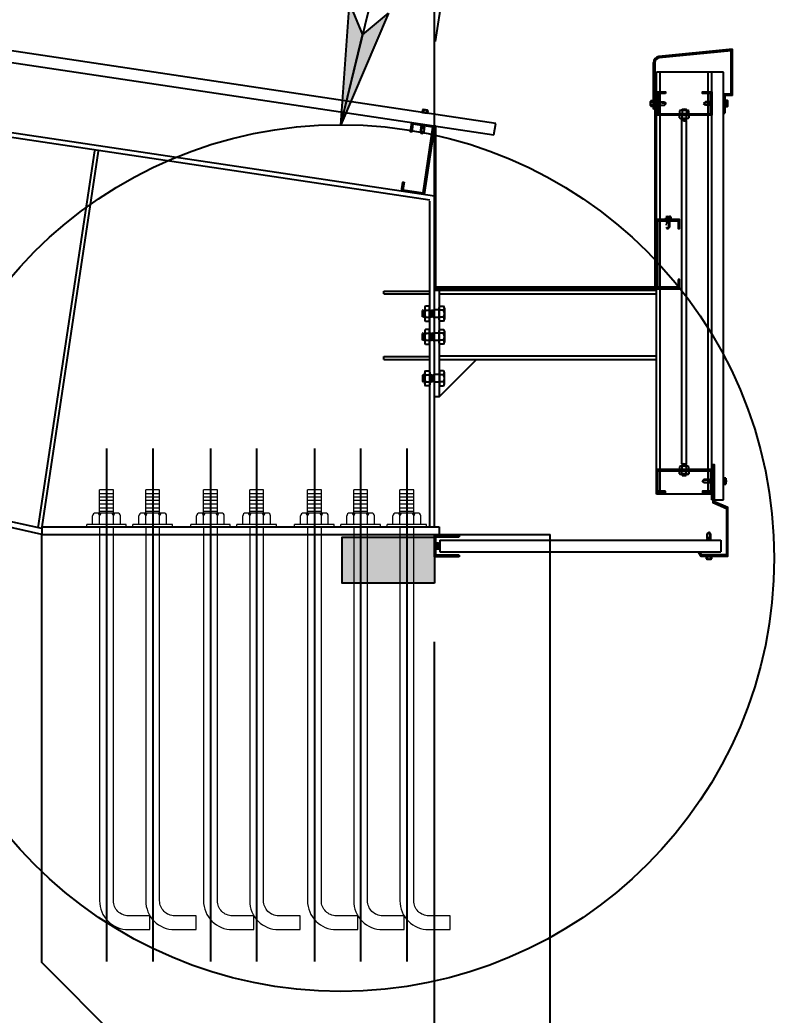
# Model space of a CAD drawing. Header units: millimetres. Extents: x 651127 to 1529722, y 768575 to 1021311.
# Drawn here: x 1070375 to 1072033, y 877988 to 880142 of the extents above; entities that cross this region are included whole.
import ezdxf

# ---------------------------------------------------------------- set-up
doc = ezdxf.new("R2010")
doc.units = ezdxf.units.MM
doc.header["$LTSCALE"] = 1000
doc.header["$MEASUREMENT"] = 0
doc.linetypes.add('CENTER2', pattern=[1.125, 0.75, -0.125, 0.125, -0.125])
doc.linetypes.add('DASHDOT', pattern=[25.4, 12.7, -6.35, 0, -6.35])
doc.layers.get('DEFPOINTS').update_dxf_attribs({"color": 8, "lineweight": 9})
for name, color, linetype in [('D.BAO', 1, 'Continuous'), ('DUONG BAO', 7, 'Continuous'), ('HATCH', 8, 'Continuous'), ('KEO THEP TL10', 51, 'Continuous'), ('KICH THUOC', 147, 'Continuous'), ('Kichthuoc', 9, 'Continuous'), ('NET MANH', 143, 'Continuous'), ('PHU KIEN', 2, 'Continuous'), ('PHU KIEN MANH', 9, 'Continuous'), ('S-NET MANH', 143, 'Continuous'), ('THEP MANH', 253, 'Continuous'), ('TRUC', 8, 'CENTER2')]:
    doc.layers.add(name, color=color, linetype=linetype)
doc.layers.add('GHICHU', color=115, linetype='Continuous', lineweight=20)
doc.styles.add('CHU KT', font='romans.shx', dxfattribs={"width": 0.8})
doc.dimstyles.new('LEADER', dxfattribs={"dimscale": 100, "dimtxt": 2.5, "dimasz": 2, "dimexe": 1, "dimexo": 1.5, "dimgap": 1, "dimtad": 1, "dimdec": 0, "dimlfac": 0.5, "dimzin": 0, "dimdsep": 46, "dimtxsty": 'CHU KT', "dimblk": 'LEADER', "dimcen": 1.5, "dimdle": 1, "dimclrd": 256, "dimclre": 256, "dimclrt": 7, "dimadec": 0, "dimazin": 0, "dimtfac": 1, "dimtdec": 0, "dimtix": 1, "dimtmove": 2, "dimatfit": 3, "dimldrblk": 'LEADER', "dimfxl": 1, "dimtolj": 1, "dimtzin": 0, "dimarcsym": 0})
doc.dimstyles.new('TL100', dxfattribs={"dimscale": 100, "dimtxt": 2.5, "dimasz": 1, "dimexe": 1, "dimexo": 1.5, "dimgap": 1, "dimtad": 1, "dimdec": 0, "dimzin": 0, "dimdsep": 46, "dimtxsty": 'CHU KT', "dimblk": 'ARCHTICK', "dimcen": 1.5, "dimdle": 1, "dimclrd": 256, "dimclre": 256, "dimclrt": 7, "dimadec": 0, "dimazin": 0, "dimtfac": 1, "dimtdec": 0, "dimtix": 1, "dimtmove": 2, "dimatfit": 3, "dimfxl": 1, "dimtolj": 1, "dimtzin": 0, "dimarcsym": 0})

# ---------------------------------------------------------------- blocks, each defined once
blk = doc.blocks.new('_ARCHTICK')
at = {"color": 0, "linetype": 'ByBlock', "const_width": 0.3}
blk.add_lwpolyline([(-0.5, -0.5), (0.5, 0.5)], dxfattribs=at)
blk = doc.blocks.new('*D261')
at = {"layer": 'DEFPOINTS', "color": 0}
for p in [(1071322.6, 880415.1), (1069991.6, 880136.3), (1071252.4, 879947.2)]:
    blk.add_point(p, dxfattribs=at)
at = {"layer": 'KICH THUOC', "lineweight": -2}
for p, q in [((1070013.8, 880284.7), (1070076.6, 880703.1)), ((1069962.8, 880619.1), (1071421.5, 880400.3)), ((1071274.7, 880095.5), (1071337.5, 880514))]:
    blk.add_line(p, q, dxfattribs=at)
at = {"layer": 'KICH THUOC', "lineweight": -2, "xscale": 100, "yscale": 100, "zscale": 100}
for p, rotation in [((1070061.7, 880604.2), 171.4692343893333), ((1071322.6, 880415.1), 351.4692343893333)]:
    blk.add_blockref('_ARCHTICK', p, dxfattribs=dict(at, rotation=rotation))
at = {"layer": 'KICH THUOC', "color": 7, "insert": (1070725.6, 880732.2), "char_height": 250, "attachment_point": 5, "rotation": 351.4692, "style": 'CHU KT'}
blk.add_mtext('\\A1;1275', dxfattribs=at)
blk = doc.blocks.new('LEADER')
at = {"linetype": 'CENTER2'}
blk.add_hatch(color=256, dxfattribs=at).paths.add_polyline_path([(-1.296, 0.216), (-1, 0), (-1.296, -0.216), (0, 0)])
blk.add_line((0, 0), (-1, 0), dxfattribs=at)
blk.add_lwpolyline([(-1.296, 0.216), (0, 0), (-1.296, -0.216), (-1, 0), (-1.296, 0.216)], dxfattribs=at)

msp = doc.modelspace()

# ---------------------------------------------------------------- hatches: boundary and pattern name
at = {"layer": 'HATCH', "ltscale": 100}
msp.add_hatch(color=256, dxfattribs=at).paths.add_polyline_path([(1071272.5, 878922.7), (1071072.5, 878922.7), (1071072.5, 879022.7), (1071272.5, 879022.7)])

# ---------------------------------------------------------------- linework, layer by layer
at = {"layer": 'D.BAO', "ltscale": 100}
msp.add_circle((1071069.7, 878977.4), 937.8, dxfattribs=at)
at = {"layer": 'DUONG BAO'}
for p, q in [((1070422.5, 878101.8), (1070422.5, 879028.7)), ((1071272.5, 879028.7), (1071522.5, 879028.7)), ((1071522.5, 870028.7), (1071522.5, 879028.7)), ((1070672.5, 877851.8), (1070422.5, 878101.8))]:
    msp.add_line(p, q, dxfattribs=at)
at = {"layer": 'GHICHU'}
for p, q in [((1070547.5, 879049.7), (1070547.5, 879124.7)), ((1070577.5, 879124.7), (1070547.5, 879124.7)), ((1070577.5, 879116.6), (1070547.5, 879116.6)), ((1070577.5, 879049.7), (1070577.5, 879124.7)), ((1070647.5, 879049.7), (1070647.5, 879124.7)), ((1070677.5, 879124.7), (1070647.5, 879124.7)), ((1070677.5, 879116.6), (1070647.5, 879116.6)), ((1070677.5, 879049.7), (1070677.5, 879124.7)), ((1070772.5, 879049.7), (1070772.5, 879124.7)), ((1070802.5, 879124.7), (1070772.5, 879124.7)), ((1070802.5, 879116.6), (1070772.5, 879116.6)), ((1070802.5, 879049.7), (1070802.5, 879124.7)), ((1070872.5, 879049.7), (1070872.5, 879124.7)), ((1070902.5, 879124.7), (1070872.5, 879124.7)), ((1070902.5, 879116.6), (1070872.5, 879116.6)), ((1070902.5, 879049.7), (1070902.5, 879124.7)), ((1070997.5, 879049.7), (1070997.5, 879124.7)), ((1071027.5, 879124.7), (1070997.5, 879124.7)), ((1071027.5, 879116.6), (1070997.5, 879116.6)), ((1071027.5, 879049.7), (1071027.5, 879124.7)), ((1071097.5, 879049.7), (1071097.5, 879124.7)), ((1071127.5, 879124.7), (1071097.5, 879124.7)), ((1071127.5, 879116.6), (1071097.5, 879116.6)), ((1071127.5, 879049.7), (1071127.5, 879124.7)), ((1071197.5, 879049.7), (1071197.5, 879124.7)), ((1071227.5, 879124.7), (1071197.5, 879124.7)), ((1071227.5, 879116.6), (1071197.5, 879116.6)), ((1071227.5, 879049.7), (1071227.5, 879124.7)), ((1070577.5, 879109.2), (1070547.5, 879109.2)), ((1070577.5, 879101.7), (1070547.5, 879101.7)), ((1070577.5, 879093.7), (1070547.5, 879093.7)), ((1070677.5, 879109.2), (1070647.5, 879109.2)), ((1070677.5, 879101.7), (1070647.5, 879101.7)), ((1070677.5, 879093.7), (1070647.5, 879093.7)), ((1070802.5, 879109.2), (1070772.5, 879109.2)), ((1070802.5, 879101.7), (1070772.5, 879101.7)), ((1070802.5, 879093.7), (1070772.5, 879093.7)), ((1070902.5, 879109.2), (1070872.5, 879109.2)), ((1070902.5, 879101.7), (1070872.5, 879101.7)), ((1070902.5, 879093.7), (1070872.5, 879093.7)), ((1071027.5, 879109.2), (1070997.5, 879109.2)), ((1071027.5, 879101.7), (1070997.5, 879101.7)), ((1071027.5, 879093.7), (1070997.5, 879093.7)), ((1071127.5, 879109.2), (1071097.5, 879109.2)), ((1071127.5, 879101.7), (1071097.5, 879101.7)), ((1071127.5, 879093.7), (1071097.5, 879093.7)), ((1071227.5, 879109.2), (1071197.5, 879109.2)), ((1071227.5, 879101.7), (1071197.5, 879101.7)), ((1071227.5, 879093.7), (1071197.5, 879093.7)), ((1070586.3, 879074.7), (1070538.8, 879074.7)), ((1070577.5, 879085.6), (1070547.5, 879085.6)), ((1070577.5, 879078.2), (1070547.5, 879078.2)), ((1070686.3, 879074.7), (1070638.8, 879074.7)), ((1070677.5, 879085.6), (1070647.5, 879085.6)), ((1070677.5, 879078.2), (1070647.5, 879078.2)), ((1070811.3, 879074.7), (1070763.8, 879074.7)), ((1070802.5, 879085.6), (1070772.5, 879085.6)), ((1070802.5, 879078.2), (1070772.5, 879078.2)), ((1070911.3, 879074.7), (1070863.8, 879074.7)), ((1070902.5, 879085.6), (1070872.5, 879085.6)), ((1070902.5, 879078.2), (1070872.5, 879078.2)), ((1071036.3, 879074.7), (1070988.8, 879074.7)), ((1071027.5, 879085.6), (1070997.5, 879085.6)), ((1071027.5, 879078.2), (1070997.5, 879078.2)), ((1071136.3, 879074.7), (1071088.8, 879074.7)), ((1071127.5, 879085.6), (1071097.5, 879085.6)), ((1071127.5, 879078.2), (1071097.5, 879078.2)), ((1071236.3, 879074.7), (1071188.8, 879074.7)), ((1071227.5, 879085.6), (1071197.5, 879085.6)), ((1071227.5, 879078.2), (1071197.5, 879078.2)), ((1070519.7, 879044.7), (1070519.7, 879049.7)), ((1070605.4, 879049.7), (1070519.7, 879049.7)), ((1070532.5, 879049.7), (1070532.5, 879068.5)), ((1070592.5, 879049.7), (1070592.5, 879068.5)), ((1070592.5, 879049.7), (1070592.5, 879068.5)), ((1070605.4, 879044.7), (1070605.4, 879049.7)), ((1070619.7, 879044.7), (1070619.7, 879049.7)), ((1070705.4, 879049.7), (1070619.7, 879049.7)), ((1070632.5, 879049.7), (1070632.5, 879068.5)), ((1070692.5, 879049.7), (1070692.5, 879068.5)), ((1070692.5, 879049.7), (1070692.5, 879068.5)), ((1070705.4, 879044.7), (1070705.4, 879049.7)), ((1070744.7, 879044.7), (1070744.7, 879049.7)), ((1070830.4, 879049.7), (1070744.7, 879049.7)), ((1070757.5, 879049.7), (1070757.5, 879068.5)), ((1070817.5, 879049.7), (1070817.5, 879068.5)), ((1070817.5, 879049.7), (1070817.5, 879068.5)), ((1070830.4, 879044.7), (1070830.4, 879049.7)), ((1070844.7, 879044.7), (1070844.7, 879049.7)), ((1070930.4, 879049.7), (1070844.7, 879049.7)), ((1070857.5, 879049.7), (1070857.5, 879068.5)), ((1070917.5, 879049.7), (1070917.5, 879068.5)), ((1070917.5, 879049.7), (1070917.5, 879068.5)), ((1070930.4, 879044.7), (1070930.4, 879049.7)), ((1070969.7, 879044.7), (1070969.7, 879049.7)), ((1071055.4, 879049.7), (1070969.7, 879049.7)), ((1070982.5, 879049.7), (1070982.5, 879068.5)), ((1071042.5, 879049.7), (1071042.5, 879068.5)), ((1071042.5, 879049.7), (1071042.5, 879068.5)), ((1071055.4, 879044.7), (1071055.4, 879049.7)), ((1071069.7, 879044.7), (1071069.7, 879049.7)), ((1071155.4, 879049.7), (1071069.7, 879049.7)), ((1071082.5, 879049.7), (1071082.5, 879068.5)), ((1071142.5, 879049.7), (1071142.5, 879068.5)), ((1071142.5, 879049.7), (1071142.5, 879068.5)), ((1071155.4, 879044.7), (1071155.4, 879049.7)), ((1071169.7, 879044.7), (1071169.7, 879049.7)), ((1071255.4, 879049.7), (1071169.7, 879049.7)), ((1071182.5, 879049.7), (1071182.5, 879068.5)), ((1071242.5, 879049.7), (1071242.5, 879068.5)), ((1071242.5, 879049.7), (1071242.5, 879068.5)), ((1071255.4, 879044.7), (1071255.4, 879049.7)), ((1070605.4, 879044.7), (1070519.7, 879044.7)), ((1070705.4, 879044.7), (1070619.7, 879044.7)), ((1070830.4, 879044.7), (1070744.7, 879044.7)), ((1070930.4, 879044.7), (1070844.7, 879044.7)), ((1071055.4, 879044.7), (1070969.7, 879044.7)), ((1071155.4, 879044.7), (1071069.7, 879044.7)), ((1071255.4, 879044.7), (1071169.7, 879044.7))]:
    msp.add_line(p, q, dxfattribs=at)
for points in [[(1070547.5, 879044.7), (1070547.5, 878235.7, 0.414214), (1070610, 878173.2), (1070656.5, 878173.2), (1070656.5, 878203.2), (1070625, 878203.2), (1070610, 878203.2, -0.414214), (1070577.5, 878235.7), (1070577.5, 879044.7)], [(1070647.5, 879044.7), (1070647.5, 878235.7, 0.414214), (1070710, 878173.2), (1070756.5, 878173.2), (1070756.5, 878203.2), (1070725, 878203.2), (1070710, 878203.2, -0.414214), (1070677.5, 878235.7), (1070677.5, 879044.7)], [(1070772.5, 879044.7), (1070772.5, 878235.7, 0.414214), (1070835, 878173.2), (1070881.5, 878173.2), (1070881.5, 878203.2), (1070850, 878203.2), (1070835, 878203.2, -0.414214), (1070802.5, 878235.7), (1070802.5, 879044.7)], [(1070872.5, 879044.7), (1070872.5, 878235.7, 0.414214), (1070935, 878173.2), (1070981.5, 878173.2), (1070981.5, 878203.2), (1070950, 878203.2), (1070935, 878203.2, -0.414214), (1070902.5, 878235.7), (1070902.5, 879044.7)], [(1070997.5, 879044.7), (1070997.5, 878235.7, 0.414214), (1071060, 878173.2), (1071106.5, 878173.2), (1071106.5, 878203.2), (1071075, 878203.2), (1071060, 878203.2, -0.414214), (1071027.5, 878235.7), (1071027.5, 879044.7)], [(1071097.5, 879044.7), (1071097.5, 878235.7, 0.414214), (1071160, 878173.2), (1071206.5, 878173.2), (1071206.5, 878203.2), (1071175, 878203.2), (1071160, 878203.2, -0.414214), (1071127.5, 878235.7), (1071127.5, 879044.7)], [(1071197.5, 879044.7), (1071197.5, 878235.7, 0.414214), (1071260, 878173.2), (1071306.5, 878173.2), (1071306.5, 878203.2), (1071275, 878203.2), (1071260, 878203.2, -0.414214), (1071227.5, 878235.7), (1071227.5, 879044.7)]]:
    msp.add_lwpolyline(points, format="xyb", dxfattribs=at)
for centre, start, end in [((1070538.8, 879068.5), 90, 180), ((1070541.3, 879068.5), 0, 90), ((1070553.8, 879068.5), 90, 180), ((1070571.3, 879068.5), 0, 90), ((1070583.8, 879068.5), 90, 180), ((1070586.3, 879068.5), 0, 90), ((1070586.3, 879068.5), 0, 90), ((1070638.8, 879068.5), 90, 180), ((1070641.3, 879068.5), 0, 90), ((1070653.8, 879068.5), 90, 180), ((1070671.3, 879068.5), 0, 90), ((1070683.8, 879068.5), 90, 180), ((1070686.3, 879068.5), 0, 90), ((1070686.3, 879068.5), 0, 90), ((1070763.8, 879068.5), 90, 180), ((1070766.3, 879068.5), 0, 90), ((1070778.8, 879068.5), 90, 180), ((1070796.3, 879068.5), 0, 90), ((1070808.8, 879068.5), 90, 180), ((1070811.3, 879068.5), 0, 90), ((1070811.3, 879068.5), 0, 90), ((1070863.8, 879068.5), 90, 180), ((1070866.3, 879068.5), 0, 90), ((1070878.8, 879068.5), 90, 180), ((1070896.3, 879068.5), 0, 90), ((1070908.8, 879068.5), 90, 180), ((1070911.3, 879068.5), 0, 90), ((1070911.3, 879068.5), 0, 90), ((1070988.8, 879068.5), 90, 180), ((1070991.3, 879068.5), 0, 90), ((1071003.8, 879068.5), 90, 180), ((1071021.3, 879068.5), 0, 90), ((1071033.8, 879068.5), 90, 180), ((1071036.3, 879068.5), 0, 90), ((1071036.3, 879068.5), 0, 90), ((1071088.8, 879068.5), 90, 180), ((1071091.3, 879068.5), 0, 90), ((1071103.8, 879068.5), 90, 180), ((1071121.3, 879068.5), 0, 90), ((1071133.8, 879068.5), 90, 180), ((1071136.3, 879068.5), 0, 90), ((1071136.3, 879068.5), 0, 90), ((1071188.8, 879068.5), 90, 180), ((1071191.3, 879068.5), 0, 90), ((1071203.8, 879068.5), 90, 180), ((1071221.3, 879068.5), 0, 90), ((1071233.8, 879068.5), 90, 180), ((1071236.3, 879068.5), 0, 90), ((1071236.3, 879068.5), 0, 90)]:
    msp.add_arc(centre, 6.25, start, end, dxfattribs=at)
at = {"layer": 'KEO THEP TL10'}
for p, q in [((1071262.5, 879752.1), (1065450.1, 880624)), ((1071272.5, 879760.7), (1065451.6, 880633.8)), ((1070422.5, 879041), (1065379.1, 880150.4)), ((1070422.5, 879028.7), (1065377.3, 880138.5)), ((1071752.5, 879115.8), (1071752.5, 880028.7)), ((1071760.5, 879115.8), (1071760.5, 880028.7)), ((1071864.5, 879115.8), (1071864.5, 880028.7)), ((1071872.5, 879103.3), (1071872.5, 880028.7)), ((1071872.5, 879115.8), (1071872.5, 880028.7)), ((1070414.7, 879042.8), (1070537.1, 879858.9)), ((1070423.1, 879044.7), (1070545, 879857.7)), ((1071272.5, 879044.7), (1071272.5, 879762.2)), ((1071262.5, 879044.7), (1071262.5, 879750.1)), ((1071162.5, 879555.3), (1071262.5, 879555.3)), ((1071162.5, 879549.3), (1071162.5, 879555.3)), ((1071162.5, 879549.3), (1071262.5, 879549.3)), ((1071282.5, 879556.3), (1071272.5, 879556.3)), ((1071752.5, 879556.3), (1071282.5, 879556.3)), ((1071282.5, 879556.3), (1071282.5, 879326.3)), ((1071752.5, 879548.3), (1071282.5, 879548.3)), ((1071261.8, 879522.3), (1071253, 879522.3)), ((1071261.8, 879490.3), (1071261.8, 879522.3)), ((1071283.2, 879522.3), (1071292.1, 879522.3)), ((1071283.2, 879490.3), (1071283.2, 879522.3)), ((1071247.9, 879513.8), (1071246.6, 879513.1)), ((1071246.6, 879499.3), (1071246.6, 879513.1)), ((1071247.2, 879506.3), (1071248, 879499.3)), ((1071247.5, 879513.6), (1071249, 879498.3)), ((1071247.9, 879513.8), (1071248.4, 879513.3)), ((1071249.4, 879514.3), (1071248.4, 879513.3)), ((1071248.4, 879513.3), (1071250, 879499.3)), ((1071249.4, 879514.3), (1071250.4, 879513.3)), ((1071249.4, 879514.3), (1071251, 879498.3)), ((1071251.2, 879514.1), (1071250.4, 879513.3)), ((1071250.4, 879513.3), (1071251.2, 879506.5)), ((1071251.2, 879518.1), (1071251.2, 879494.6)), ((1071253, 879513.8), (1071261.8, 879513.8)), ((1071261.8, 879520), (1071262.5, 879520)), ((1071262.5, 879492.6), (1071262.5, 879520)), ((1071263.4, 879514.3), (1071262.5, 879513.4)), ((1071262.5, 879512.4), (1071264, 879499.3)), ((1071262.5, 879503.2), (1071263, 879498.3)), ((1071263.4, 879514.3), (1071264.4, 879513.3)), ((1071263.4, 879514.3), (1071265, 879498.3)), ((1071265.4, 879514.3), (1071264.4, 879513.3)), ((1071264.4, 879513.3), (1071266, 879499.3)), ((1071265.4, 879514.3), (1071266.4, 879513.3)), ((1071265.4, 879514.3), (1071267, 879498.3)), ((1071267.4, 879514.3), (1071266.4, 879513.3)), ((1071266.4, 879513.3), (1071268, 879499.3)), ((1071267.4, 879514.3), (1071268.4, 879513.3)), ((1071267.4, 879514.3), (1071269, 879498.3)), ((1071269.4, 879514.3), (1071268.4, 879513.3)), ((1071268.4, 879513.3), (1071270, 879499.3)), ((1071269.4, 879514.3), (1071270.4, 879513.3)), ((1071269.4, 879514.3), (1071271, 879498.3)), ((1071271.4, 879514.3), (1071270.4, 879513.3)), ((1071270.4, 879513.3), (1071271.4, 879503.3)), ((1071271.4, 879503.3), (1071271.4, 879514.3)), ((1071283.2, 879514.3), (1071271.4, 879514.3)), ((1071282.5, 879492.6), (1071282.5, 879520)), ((1071283.2, 879520), (1071282.5, 879520)), ((1071292.1, 879513.8), (1071283.2, 879513.8)), ((1071293.8, 879518.1), (1071293.8, 879494.6)), ((1071248, 879499.3), (1071246.6, 879499.3)), ((1071249, 879498.3), (1071248, 879499.3)), ((1071249, 879498.3), (1071250, 879499.3)), ((1071251, 879498.3), (1071250, 879499.3)), ((1071251, 879498.3), (1071251.2, 879498.5)), ((1071253, 879498.8), (1071261.8, 879498.8)), ((1071253, 879490.3), (1071261.8, 879490.3)), ((1071261.8, 879492.6), (1071262.5, 879492.6)), ((1071263, 879498.3), (1071262.5, 879498.8)), ((1071263, 879498.3), (1071264, 879499.3)), ((1071265, 879498.3), (1071264, 879499.3)), ((1071265, 879498.3), (1071266, 879499.3)), ((1071267, 879498.3), (1071266, 879499.3)), ((1071267, 879498.3), (1071268, 879499.3)), ((1071269, 879498.3), (1071268, 879499.3)), ((1071269, 879498.3), (1071270, 879499.3)), ((1071271, 879498.3), (1071270, 879499.3)), ((1071283.2, 879498.3), (1071271, 879498.3)), ((1071283.2, 879492.6), (1071282.5, 879492.6)), ((1071292.1, 879498.8), (1071283.2, 879498.8)), ((1071292.1, 879490.3), (1071283.2, 879490.3)), ((1071247.9, 879463.8), (1071246.6, 879463.1)), ((1071246.6, 879449.3), (1071246.6, 879463.1)), ((1071247.5, 879463.6), (1071249, 879448.3)), ((1071247.9, 879463.8), (1071248.4, 879463.3)), ((1071249.4, 879464.3), (1071248.4, 879463.3)), ((1071248.4, 879463.3), (1071250, 879449.3)), ((1071249.4, 879464.3), (1071250.4, 879463.3)), ((1071249.4, 879464.3), (1071251, 879448.3)), ((1071251.2, 879464.1), (1071250.4, 879463.3)), ((1071250.4, 879463.3), (1071251.2, 879456.5)), ((1071251.2, 879468.1), (1071251.2, 879444.6)), ((1071261.8, 879472.3), (1071253, 879472.3)), ((1071253, 879463.8), (1071261.8, 879463.8)), ((1071261.8, 879440.3), (1071261.8, 879472.3)), ((1071261.8, 879470), (1071262.5, 879470)), ((1071262.5, 879442.6), (1071262.5, 879470)), ((1071263.4, 879464.3), (1071262.5, 879463.4)), ((1071262.5, 879462.4), (1071264, 879449.3)), ((1071263.4, 879464.3), (1071264.4, 879463.3)), ((1071263.4, 879464.3), (1071265, 879448.3)), ((1071265.4, 879464.3), (1071264.4, 879463.3)), ((1071264.4, 879463.3), (1071266, 879449.3)), ((1071265.4, 879464.3), (1071266.4, 879463.3)), ((1071265.4, 879464.3), (1071267, 879448.3)), ((1071267.4, 879464.3), (1071266.4, 879463.3)), ((1071266.4, 879463.3), (1071268, 879449.3)), ((1071267.4, 879464.3), (1071268.4, 879463.3)), ((1071267.4, 879464.3), (1071269, 879448.3)), ((1071269.4, 879464.3), (1071268.4, 879463.3)), ((1071268.4, 879463.3), (1071270, 879449.3)), ((1071269.4, 879464.3), (1071270.4, 879463.3)), ((1071269.4, 879464.3), (1071271, 879448.3)), ((1071271.4, 879464.3), (1071270.4, 879463.3)), ((1071270.4, 879463.3), (1071271.4, 879453.3)), ((1071271.4, 879453.3), (1071271.4, 879464.3)), ((1071283.2, 879464.3), (1071271.4, 879464.3)), ((1071282.5, 879442.6), (1071282.5, 879470)), ((1071283.2, 879470), (1071282.5, 879470)), ((1071283.2, 879472.3), (1071292.1, 879472.3)), ((1071283.2, 879440.3), (1071283.2, 879472.3)), ((1071292.1, 879463.8), (1071283.2, 879463.8)), ((1071293.8, 879468.1), (1071293.8, 879444.6)), ((1071248, 879449.3), (1071246.6, 879449.3)), ((1071247.2, 879456.3), (1071248, 879449.3)), ((1071249, 879448.3), (1071248, 879449.3)), ((1071249, 879448.3), (1071250, 879449.3)), ((1071251, 879448.3), (1071250, 879449.3)), ((1071251, 879448.3), (1071251.2, 879448.5)), ((1071253, 879448.8), (1071261.8, 879448.8)), ((1071253, 879440.3), (1071261.8, 879440.3)), ((1071261.8, 879442.6), (1071262.5, 879442.6)), ((1071262.5, 879453.2), (1071263, 879448.3)), ((1071263, 879448.3), (1071262.5, 879448.8)), ((1071263, 879448.3), (1071264, 879449.3)), ((1071265, 879448.3), (1071264, 879449.3)), ((1071265, 879448.3), (1071266, 879449.3)), ((1071267, 879448.3), (1071266, 879449.3)), ((1071267, 879448.3), (1071268, 879449.3)), ((1071269, 879448.3), (1071268, 879449.3)), ((1071269, 879448.3), (1071270, 879449.3)), ((1071271, 879448.3), (1071270, 879449.3)), ((1071283.2, 879448.3), (1071271, 879448.3)), ((1071283.2, 879442.6), (1071282.5, 879442.6)), ((1071292.1, 879448.8), (1071283.2, 879448.8)), ((1071292.1, 879440.3), (1071283.2, 879440.3)), ((1071752.5, 879414.3), (1071282.5, 879414.3)), ((1071162.5, 879413.3), (1071262.5, 879413.3)), ((1071162.5, 879407.3), (1071162.5, 879413.3)), ((1071162.5, 879407.3), (1071262.5, 879407.3)), ((1071752.5, 879406.3), (1071282.5, 879406.3)), ((1071282.5, 879326.3), (1071362.5, 879406.3)), ((1071246.6, 879373.3), (1071246.6, 879359.6)), ((1071248, 879373.3), (1071246.6, 879373.3)), ((1071247.2, 879366.3), (1071248, 879373.3)), ((1071247.5, 879359.1), (1071249, 879374.3)), ((1071249, 879374.3), (1071248, 879373.3)), ((1071248.4, 879359.3), (1071250, 879373.3)), ((1071249, 879374.3), (1071250, 879373.3)), ((1071249.4, 879358.3), (1071251, 879374.3)), ((1071251, 879374.3), (1071250, 879373.3)), ((1071251, 879374.3), (1071251.2, 879374.1)), ((1071251.2, 879354.6), (1071251.2, 879378.1)), ((1071253, 879382.3), (1071261.8, 879382.3)), ((1071253, 879373.8), (1071261.8, 879373.8)), ((1071261.8, 879382.3), (1071261.8, 879350.3)), ((1071261.8, 879380), (1071262.5, 879380)), ((1071262.5, 879380), (1071262.5, 879352.6)), ((1071262.5, 879369.4), (1071263, 879374.3)), ((1071263, 879374.3), (1071262.5, 879373.8)), ((1071262.5, 879360.3), (1071264, 879373.3)), ((1071263, 879374.3), (1071264, 879373.3)), ((1071263.4, 879358.3), (1071265, 879374.3)), ((1071265, 879374.3), (1071264, 879373.3)), ((1071264.4, 879359.3), (1071266, 879373.3)), ((1071265, 879374.3), (1071266, 879373.3)), ((1071265.4, 879358.3), (1071267, 879374.3)), ((1071267, 879374.3), (1071266, 879373.3)), ((1071266.4, 879359.3), (1071268, 879373.3)), ((1071267, 879374.3), (1071268, 879373.3)), ((1071267.4, 879358.3), (1071269, 879374.3)), ((1071269, 879374.3), (1071268, 879373.3)), ((1071268.4, 879359.3), (1071270, 879373.3)), ((1071269, 879374.3), (1071270, 879373.3)), ((1071269.4, 879358.3), (1071271, 879374.3)), ((1071271, 879374.3), (1071270, 879373.3)), ((1071283.2, 879374.3), (1071271, 879374.3)), ((1071283.2, 879380), (1071282.5, 879380)), ((1071282.5, 879380), (1071282.5, 879352.6)), ((1071283.2, 879382.3), (1071283.2, 879350.3)), ((1071292.1, 879382.3), (1071283.2, 879382.3)), ((1071292.1, 879373.8), (1071283.2, 879373.8)), ((1071293.8, 879354.6), (1071293.8, 879378.1)), ((1071247.9, 879358.8), (1071246.6, 879359.6)), ((1071247.9, 879358.8), (1071248.4, 879359.3)), ((1071249.4, 879358.3), (1071248.4, 879359.3)), ((1071249.4, 879358.3), (1071250.4, 879359.3)), ((1071250.4, 879359.3), (1071251.2, 879366.1)), ((1071251.2, 879358.5), (1071250.4, 879359.3)), ((1071253, 879358.8), (1071261.8, 879358.8)), ((1071261.8, 879350.3), (1071253, 879350.3)), ((1071261.8, 879352.6), (1071262.5, 879352.6)), ((1071263.4, 879358.3), (1071262.5, 879359.2)), ((1071263.4, 879358.3), (1071264.4, 879359.3)), ((1071265.4, 879358.3), (1071264.4, 879359.3)), ((1071265.4, 879358.3), (1071266.4, 879359.3)), ((1071267.4, 879358.3), (1071266.4, 879359.3)), ((1071267.4, 879358.3), (1071268.4, 879359.3)), ((1071269.4, 879358.3), (1071268.4, 879359.3)), ((1071269.4, 879358.3), (1071270.4, 879359.3)), ((1071270.4, 879359.3), (1071271.4, 879369.3)), ((1071271.4, 879358.3), (1071270.4, 879359.3)), ((1071271.4, 879369.3), (1071271.4, 879358.3)), ((1071283.2, 879358.3), (1071271.4, 879358.3)), ((1071283.2, 879352.6), (1071282.5, 879352.6)), ((1071292.1, 879358.8), (1071283.2, 879358.8)), ((1071283.2, 879350.3), (1071292.1, 879350.3)), ((1071282.5, 879326.3), (1071272.5, 879326.3)), ((1070422.5, 879044.7), (1071282.5, 879044.7)), ((1070422.5, 879044.7), (1070422.5, 879028.7)), ((1071282.5, 879044.7), (1071282.5, 879028.7))]:
    msp.add_line(p, q, dxfattribs=at)
for points in [[(1071772.5, 879983.1), (1071755.5, 879983.1), (1071755.5, 879939.1), (1071869.5, 879939.1), (1071869.5, 879983.1), (1071852.5, 879983.1), (1071852.5, 879986.1), (1071872.5, 879986.1), (1071872.5, 879936.1), (1071752.5, 879936.1), (1071752.5, 879986.1), (1071772.5, 879986.1)], [(1071772.5, 879121.9), (1071755.5, 879121.9), (1071755.5, 879165.9), (1071869.5, 879165.9), (1071869.5, 879121.9), (1071852.5, 879121.9), (1071852.5, 879118.9), (1071872.5, 879118.9), (1071872.5, 879168.9), (1071752.5, 879168.9), (1071752.5, 879118.9), (1071772.5, 879118.9)]]:
    msp.add_lwpolyline(points, close=True, dxfattribs=at)
for centre, radius, start, end in [((1071257.1, 879518.1), 5.95, 134.5105, 225.4895), ((1071287.9, 879518.1), 5.95, 314.5105, 45.4895), ((1071267.9, 879506.3), 16.7, 153.3216, 206.6784), ((1071251.2, 879513.8), 6.865802383797258e-13, 331.7868, 325.6539), ((1071277.1, 879506.3), 16.7, 333.3216, 26.6784), ((1071293.8, 879513.8), 6.865802383797258e-13, 214.3461, 208.2132), ((1071257.1, 879494.6), 5.95, 134.5105, 225.4895), ((1071287.9, 879494.6), 5.95, 314.5105, 45.4895), ((1071257.1, 879468.1), 5.95, 134.5105, 225.4895), ((1071267.9, 879456.3), 16.7, 153.3216, 206.6784), ((1071251.2, 879463.8), 6.865802383797258e-13, 331.7868, 325.6539), ((1071287.9, 879468.1), 5.95, 314.5105, 45.4895), ((1071277.1, 879456.3), 16.7, 333.3216, 26.6784), ((1071293.8, 879463.8), 6.865802383797258e-13, 214.3461, 208.2132), ((1071257.1, 879444.6), 5.95, 134.5105, 225.4895), ((1071287.9, 879444.6), 5.95, 314.5105, 45.4895), ((1071257.1, 879378.1), 5.95, 134.5105, 225.4895), ((1071267.9, 879366.3), 16.7, 153.3216, 206.6784), ((1071287.9, 879378.1), 5.95, 314.5105, 45.4895), ((1071277.1, 879366.3), 16.7, 333.3216, 26.6784), ((1071251.2, 879358.8), 6.865802383797258e-13, 34.3461, 28.2132), ((1071257.1, 879354.6), 5.95, 134.5105, 225.4895), ((1071287.9, 879354.6), 5.95, 314.5105, 45.4895), ((1071293.8, 879358.8), 6.865802383797258e-13, 151.7868, 145.6539)]:
    msp.add_arc(centre, radius, start, end, dxfattribs=at)
at = {"layer": 'Kichthuoc', "color": 1}
for p, q in [((1070422.5, 879028.7), (1071272.5, 879028.7)), ((1071282.5, 879044.7), (1071282.5, 879028.7))]:
    msp.add_line(p, q, dxfattribs=at)
at = {"layer": 'NET MANH', "linetype": 'DASHDOT', "ltscale": 5}
for p, q in [((1070562.5, 879214.5), (1070562.5, 878104.2)), ((1070662.5, 879214.5), (1070662.5, 878104.2)), ((1070787.5, 879214.5), (1070787.5, 878104.2)), ((1070887.5, 879214.5), (1070887.5, 878104.2)), ((1071012.5, 879214.5), (1071012.5, 878104.2)), ((1071112.5, 879214.5), (1071112.5, 878104.2)), ((1071212.5, 879214.5), (1071212.5, 878104.2))]:
    msp.add_line(p, q, dxfattribs=at)
at = {"layer": 'PHU KIEN'}
for p, q in [((1071802.9, 879945.1), (1071802.9, 879939.5)), ((1071802.9, 879939.5), (1071822.9, 879939.5)), ((1071802.9, 879935.7), (1071822.9, 879935.7)), ((1071802.9, 879930.1), (1071802.9, 879935.7)), ((1071820.2, 879946.2), (1071805.5, 879946.2)), ((1071807.9, 879947.5), (1071808.5, 879948.1)), ((1071807.9, 879947.5), (1071808.5, 879946.9)), ((1071807.9, 879946.3), (1071808.5, 879946.9)), ((1071807.9, 879946.3), (1071808, 879946.2)), ((1071808.2, 879945.1), (1071808.2, 879939.5)), ((1071808.2, 879930.1), (1071808.2, 879935.7)), ((1071808.5, 879949), (1071817.1, 879949)), ((1071808.5, 879948.1), (1071808.5, 879949)), ((1071812.9, 879948.6), (1071808.5, 879948.1)), ((1071817.2, 879947.9), (1071808.5, 879946.9)), ((1071817.2, 879946.6), (1071813, 879946.2)), ((1071817.6, 879948.2), (1071817.1, 879949)), ((1071817.6, 879948.2), (1071817.2, 879947.9)), ((1071817.9, 879947.3), (1071817.2, 879947.9)), ((1071817.9, 879947.3), (1071817.2, 879946.6)), ((1071817.7, 879946.2), (1071817.2, 879946.6)), ((1071817.6, 879945.1), (1071817.6, 879939.5)), ((1071817.6, 879930.1), (1071817.6, 879935.7)), ((1071822.9, 879939.5), (1071822.9, 879945.1)), ((1071822.9, 879935.7), (1071822.9, 879930.1)), ((1071820.2, 879929), (1071805.5, 879929)), ((1071807.5, 879181.3), (1071807.5, 879929)), ((1071807.9, 879928.7), (1071808.2, 879929)), ((1071807.9, 879928.7), (1071808.5, 879928.1)), ((1071807.9, 879927.4), (1071808.5, 879928.1)), ((1071807.9, 879927.4), (1071808.5, 879926.8)), ((1071807.9, 879926.2), (1071808.5, 879926.8)), ((1071807.9, 879926.2), (1071808.5, 879925.6)), ((1071807.9, 879924.9), (1071808.5, 879925.6)), ((1071807.9, 879924.9), (1071808.5, 879924.3)), ((1071807.9, 879923.7), (1071808.5, 879924.3)), ((1071816.7, 879929), (1071808.5, 879928.1)), ((1071817.2, 879927.8), (1071808.5, 879926.8)), ((1071817.2, 879926.6), (1071808.5, 879925.6)), ((1071817.2, 879925.3), (1071808.5, 879924.3)), ((1071817.2, 879924.1), (1071811, 879923.4)), ((1071817.9, 879928.4), (1071817.2, 879927.8)), ((1071817.9, 879927.2), (1071817.2, 879927.8)), ((1071817.9, 879927.2), (1071817.2, 879926.6)), ((1071817.9, 879925.9), (1071817.2, 879926.6)), ((1071817.9, 879925.9), (1071817.2, 879925.3)), ((1071817.9, 879924.7), (1071817.2, 879925.3)), ((1071817.9, 879924.7), (1071817.2, 879924.1)), ((1071817.9, 879923.4), (1071817.2, 879924.1)), ((1071817.9, 879928.4), (1071817.3, 879929)), ((1071817.5, 879181.5), (1071817.5, 879923.4)), ((1071807.5, 879181.3), (1071808.1, 879180.6)), ((1071807.5, 879180), (1071808.1, 879180.6)), ((1071807.5, 879180), (1071808.1, 879179.4)), ((1071807.5, 879178.8), (1071808.1, 879179.4)), ((1071807.5, 879178.8), (1071808.1, 879178.1)), ((1071807.5, 879177.5), (1071808.1, 879178.1)), ((1071807.5, 879177.5), (1071808.1, 879176.9)), ((1071807.5, 879176.3), (1071808.1, 879176.9)), ((1071816.9, 879179.6), (1071808.1, 879180.6)), ((1071816.9, 879178.4), (1071808.1, 879179.4)), ((1071816.9, 879177.1), (1071808.1, 879178.1)), ((1071816.3, 879175.9), (1071808.1, 879176.9)), ((1071816.9, 879180.9), (1071810.6, 879181.5)), ((1071817.5, 879181.5), (1071816.9, 879180.9)), ((1071817.5, 879180.3), (1071816.9, 879180.9)), ((1071817.5, 879180.3), (1071816.9, 879179.6)), ((1071817.5, 879179), (1071816.9, 879179.6)), ((1071817.5, 879179), (1071816.9, 879178.4)), ((1071817.5, 879177.8), (1071816.9, 879178.4)), ((1071817.5, 879177.8), (1071816.9, 879177.1)), ((1071817.5, 879176.5), (1071816.9, 879177.1)), ((1071817.5, 879176.5), (1071816.9, 879175.9)), ((1071802.5, 879174.8), (1071802.5, 879169.3)), ((1071802.5, 879169.3), (1071822.5, 879169.3)), ((1071802.5, 879165.4), (1071822.5, 879165.4)), ((1071802.5, 879159.9), (1071802.5, 879165.4)), ((1071819.9, 879175.9), (1071805.2, 879175.9)), ((1071819.9, 879158.8), (1071805.2, 879158.8)), ((1071807.5, 879176.3), (1071807.8, 879175.9)), ((1071807.5, 879158.7), (1071807.6, 879158.8)), ((1071807.5, 879158.7), (1071808.1, 879158)), ((1071807.5, 879157.4), (1071808.1, 879158)), ((1071807.5, 879157.4), (1071808.1, 879156.8)), ((1071807.8, 879174.8), (1071807.8, 879169.3)), ((1071807.8, 879159.9), (1071807.8, 879165.4)), ((1071816.9, 879157), (1071808.1, 879158)), ((1071808.1, 879156.8), (1071808.1, 879155.9)), ((1071812.5, 879156.3), (1071808.1, 879156.8)), ((1071808.1, 879155.9), (1071816.7, 879155.9)), ((1071816.9, 879158.3), (1071812.6, 879158.8)), ((1071817.2, 879156.7), (1071816.7, 879155.9)), ((1071817.4, 879158.8), (1071816.9, 879158.3)), ((1071817.5, 879157.7), (1071816.9, 879158.3)), ((1071817.5, 879157.7), (1071816.9, 879157)), ((1071817.2, 879156.7), (1071816.9, 879157)), ((1071817.2, 879174.8), (1071817.2, 879169.3)), ((1071817.2, 879159.9), (1071817.2, 879165.4)), ((1071822.5, 879169.3), (1071822.5, 879174.8)), ((1071822.5, 879165.4), (1071822.5, 879159.9))]:
    msp.add_line(p, q, dxfattribs=at)
at = {"layer": 'PHU KIEN', "color": 9}
for p, q in [((1071804.3, 879939.5), (1071804.3, 879939.1)), ((1071804.3, 879939.1), (1071821.5, 879939.1)), ((1071804.3, 879936.1), (1071821.5, 879936.1)), ((1071804.3, 879935.7), (1071804.3, 879936.1)), ((1071817.4, 879948.5), (1071807.9, 879947.5)), ((1071817.9, 879947.3), (1071807.9, 879946.3)), ((1071821.5, 879939.5), (1071821.5, 879939.1)), ((1071821.5, 879935.7), (1071821.5, 879936.1)), ((1071810.9, 879929), (1071807.9, 879928.7)), ((1071817.9, 879928.4), (1071807.9, 879927.4)), ((1071817.9, 879927.2), (1071807.9, 879926.2)), ((1071817.9, 879925.9), (1071807.9, 879924.9)), ((1071817.9, 879924.7), (1071807.9, 879923.7)), ((1071811, 879923.4), (1071817.9, 879923.4)), ((1071817.5, 879180.3), (1071807.5, 879181.3)), ((1071817.5, 879179), (1071807.5, 879180)), ((1071817.5, 879177.8), (1071807.5, 879178.8)), ((1071817.5, 879176.5), (1071807.5, 879177.5)), ((1071810.6, 879181.5), (1071817.5, 879181.5)), ((1071803.9, 879169.3), (1071803.9, 879168.9)), ((1071803.9, 879168.9), (1071821.1, 879168.9)), ((1071803.9, 879165.9), (1071821.1, 879165.9)), ((1071803.9, 879165.4), (1071803.9, 879165.9)), ((1071810.6, 879175.9), (1071807.5, 879176.3)), ((1071817.5, 879157.7), (1071807.5, 879158.7)), ((1071817, 879156.5), (1071807.5, 879157.4)), ((1071821.1, 879169.3), (1071821.1, 879168.9)), ((1071821.1, 879165.4), (1071821.1, 879165.9))]:
    msp.add_line(p, q, dxfattribs=at)
at = {"layer": 'PHU KIEN'}
for centre, radius, start, end in [((1071805.5, 879942.4), 3.72, 44.5105, 135.4895), ((1071812.9, 879935.7), 10.5, 63.3216, 116.6784), ((1071817.6, 879946.2), 4.291126489873287e-13, 241.7868, 235.6539), ((1071820.2, 879942.4), 3.72, 44.5105, 135.4895), ((1071805.5, 879932.7), 3.72, 224.5105, 315.4895), ((1071812.9, 879939.4), 10.5, 243.3216, 296.6784), ((1071820.2, 879932.7), 3.72, 224.5105, 315.4895), ((1071817.6, 879929), 4.291126489873287e-13, 124.3461, 118.2132), ((1071805.2, 879172.2), 3.72, 44.5105, 135.4895), ((1071805.2, 879162.5), 3.72, 224.5105, 315.4895), ((1071812.5, 879165.5), 10.5, 63.3216, 116.6784), ((1071812.5, 879169.2), 10.5, 243.3216, 296.6784), ((1071817.2, 879175.9), 4.291126489873287e-13, 241.7868, 235.6539), ((1071819.9, 879172.2), 3.72, 44.5105, 135.4895), ((1071819.9, 879162.5), 3.72, 224.5105, 315.4895), ((1071817.2, 879158.8), 4.291126489873287e-13, 124.3461, 118.2132)]:
    msp.add_arc(centre, radius, start, end, dxfattribs=at)
at = {"layer": 'PHU KIEN MANH'}
for p, q in [((1071740.1, 879956.5), (1071740.1, 879965.7)), ((1071740.8, 879967.4), (1071745.5, 879967.4)), ((1071740.8, 879964), (1071745.5, 879964)), ((1071740.8, 879958.1), (1071745.5, 879958.1)), ((1071745.5, 879954.8), (1071740.8, 879954.8)), ((1071745.5, 879968.1), (1071745.5, 879954)), ((1071745.5, 879968.1), (1071746.2, 879968.1)), ((1071746.2, 879954), (1071745.5, 879954)), ((1071746.2, 879968.1), (1071746.2, 879954)), ((1071746.2, 879966.5), (1071746.5, 879966.5)), ((1071746.2, 879955.7), (1071746.5, 879955.7)), ((1071746.5, 879966.5), (1071746.5, 879955.7)), ((1071756.2, 879965.6), (1071755.9, 879965.2)), ((1071755.9, 879963.1), (1071757.1, 879957.3)), ((1071755.9, 879956.9), (1071756.3, 879957.3)), ((1071756.2, 879965.6), (1071757.8, 879956.6)), ((1071756.2, 879965.6), (1071756.9, 879964.9)), ((1071756.3, 879957.3), (1071757.1, 879957.3)), ((1071756.9, 879964.9), (1071758.5, 879957.3)), ((1071756.9, 879964.9), (1071757.7, 879964.9)), ((1071757.8, 879956.6), (1071757.1, 879957.3)), ((1071758.5, 879965.6), (1071757.7, 879964.9)), ((1071757.7, 879964.9), (1071759.3, 879957.3)), ((1071757.8, 879956.6), (1071758.5, 879957.3)), ((1071758.5, 879965.6), (1071760.1, 879956.6)), ((1071758.5, 879965.6), (1071759.2, 879964.9)), ((1071758.5, 879957.3), (1071759.3, 879957.3)), ((1071759.2, 879964.9), (1071760.8, 879957.3)), ((1071759.2, 879964.9), (1071760.3, 879964.9)), ((1071760.1, 879956.6), (1071759.3, 879957.3)), ((1071760.1, 879956.6), (1071760.8, 879957.3)), ((1071760.7, 879965.3), (1071760.3, 879964.9)), ((1071761, 879963.6), (1071760.3, 879964.9)), ((1071760.7, 879965.3), (1071761, 879963.6)), ((1071760.7, 879965.3), (1071761.1, 879964.9)), ((1071760.8, 879957.3), (1071769.9, 879957.3)), ((1071761, 879963.6), (1071761.1, 879964.9)), ((1071761, 879963.6), (1071773.7, 879961.1)), ((1071761, 879963.6), (1071769.9, 879963.6)), ((1071761.1, 879964.9), (1071769.9, 879964.9)), ((1071769.9, 879964.9), (1071773.7, 879961.1)), ((1071769.9, 879964.9), (1071769.9, 879963.6)), ((1071769.9, 879963.6), (1071773.7, 879961.1)), ((1071769.9, 879957.3), (1071773.7, 879961.1)), ((1071858.7, 879964.9), (1071854.9, 879961.1)), ((1071858.7, 879963.6), (1071854.9, 879961.1)), ((1071867.6, 879963.6), (1071854.9, 879961.1)), ((1071858.7, 879957.3), (1071854.9, 879961.1)), ((1071858.7, 879964.9), (1071858.7, 879963.6)), ((1071867.5, 879964.9), (1071858.7, 879964.9)), ((1071867.6, 879963.6), (1071858.7, 879963.6)), ((1071867.8, 879957.3), (1071858.7, 879957.3)), ((1071867.9, 879965.3), (1071867.5, 879964.9)), ((1071867.6, 879963.6), (1071867.5, 879964.9)), ((1071867.9, 879965.3), (1071867.6, 879963.6)), ((1071867.6, 879963.6), (1071868.3, 879964.9)), ((1071869.4, 879964.9), (1071867.8, 879957.3)), ((1071868.5, 879956.6), (1071867.8, 879957.3)), ((1071867.9, 879965.3), (1071868.3, 879964.9)), ((1071869.4, 879964.9), (1071868.3, 879964.9)), ((1071870.1, 879965.6), (1071868.5, 879956.6)), ((1071868.5, 879956.6), (1071869.3, 879957.3)), ((1071870.9, 879964.9), (1071869.3, 879957.3)), ((1071870.1, 879957.3), (1071869.3, 879957.3)), ((1071870.1, 879965.6), (1071869.4, 879964.9)), ((1071870.1, 879965.6), (1071870.9, 879964.9)), ((1071871.7, 879964.9), (1071870.1, 879957.3)), ((1071870.8, 879956.6), (1071870.1, 879957.3)), ((1071872.4, 879965.6), (1071870.8, 879956.6)), ((1071870.8, 879956.6), (1071871.5, 879957.3)), ((1071871.7, 879964.9), (1071870.9, 879964.9)), ((1071872.7, 879963.1), (1071871.5, 879957.3)), ((1071872.3, 879957.3), (1071871.5, 879957.3)), ((1071872.4, 879965.6), (1071871.7, 879964.9)), ((1071872.7, 879956.9), (1071872.3, 879957.3)), ((1071872.4, 879965.6), (1071872.7, 879965.2)), ((1071901.1, 879966.5), (1071900.9, 879966.5)), ((1071900.9, 879966.5), (1071900.9, 879955.7)), ((1071901.1, 879955.7), (1071900.9, 879955.7)), ((1071901.9, 879968.1), (1071901.1, 879968.1)), ((1071901.1, 879968.1), (1071901.1, 879954)), ((1071901.1, 879954), (1071901.9, 879954)), ((1071901.9, 879968.1), (1071901.9, 879954)), ((1071906.6, 879967.4), (1071901.9, 879967.4)), ((1071906.6, 879964), (1071901.9, 879964)), ((1071906.6, 879958.1), (1071901.9, 879958.1)), ((1071901.9, 879954.8), (1071906.6, 879954.8)), ((1071907.3, 879956.5), (1071907.3, 879965.7)), ((1071244.7, 879942.9), (1071244.6, 879942.1)), ((1071244.6, 879942.1), (1071258.5, 879940)), ((1071244.7, 879942.9), (1071258.6, 879940.8)), ((1071246.1, 879947.4), (1071245.4, 879942.8)), ((1071246.2, 879941.9), (1071246.1, 879941.6)), ((1071246.1, 879941.6), (1071256.8, 879940)), ((1071257, 879946.5), (1071247.9, 879947.9)), ((1071249.4, 879946.9), (1071248.7, 879942.3)), ((1071255.3, 879946.1), (1071254.6, 879941.4)), ((1071256.9, 879940.3), (1071256.8, 879940)), ((1071257.9, 879940.9), (1071258.6, 879945.6)), ((1071258.5, 879940), (1071258.6, 879940.8)), ((1071242.4, 879908.8), (1071242.9, 879909.2)), ((1071242.4, 879908.8), (1071244, 879908.3)), ((1071242.4, 879908.8), (1071242.8, 879908.4)), ((1071242.5, 879911.1), (1071243.3, 879911.7)), ((1071242.5, 879911.1), (1071251.1, 879908.2)), ((1071242.5, 879911.1), (1071243.1, 879910.3)), ((1071242.8, 879913.3), (1071243.2, 879913.6)), ((1071242.8, 879913.3), (1071251.5, 879910.4)), ((1071242.8, 879913.3), (1071243.4, 879912.5)), ((1071243.1, 879910.3), (1071242.9, 879909.2)), ((1071244, 879908.3), (1071242.9, 879909.2)), ((1071243.1, 879910.3), (1071250.3, 879907.6)), ((1071243.4, 879912.5), (1071243.3, 879911.7)), ((1071243.3, 879911.7), (1071250.5, 879909)), ((1071243.4, 879912.5), (1071250.7, 879909.8)), ((1071245.4, 879913.3), (1071250.9, 879911.2)), ((1071250.7, 879909.8), (1071250.5, 879909)), ((1071251.1, 879908.2), (1071250.5, 879909)), ((1071251.5, 879910.4), (1071250.7, 879909.8)), ((1071251, 879912), (1071250.9, 879911.2)), ((1071251.5, 879910.4), (1071250.9, 879911.2)), ((1071251.5, 879912.4), (1071251, 879912)), ((1071242.8, 879908.4), (1071241.5, 879899.7)), ((1071241.5, 879899.7), (1071244.7, 879895.4)), ((1071241.5, 879899.7), (1071242.7, 879899.5)), ((1071244, 879908.3), (1071242.7, 879899.5)), ((1071242.7, 879899.5), (1071244.7, 879895.4)), ((1071244, 879908.3), (1071242.8, 879908.4)), ((1071244, 879908.3), (1071244.7, 879895.4)), ((1071249, 879898.6), (1071244.7, 879895.4)), ((1071250.3, 879907.6), (1071249, 879898.6)), ((1071251.1, 879908.2), (1071250.3, 879907.6)), ((1071772.9, 879716.8), (1071782.1, 879716.8)), ((1071780.5, 879716.1), (1071780.5, 879711.3)), ((1071783.8, 879716.1), (1071783.8, 879711.3)), ((1071784.6, 879711.3), (1071770.5, 879711.3)), ((1071784.6, 879710.6), (1071770.5, 879710.6)), ((1071782.9, 879710.3), (1071772.1, 879710.3)), ((1071782, 879707), (1071773, 879705.4)), ((1071782, 879704.7), (1071773, 879703.1)), ((1071779.5, 879707.3), (1071773.7, 879706.1)), ((1071781.3, 879706.3), (1071773.7, 879704.7)), ((1071781.3, 879705.5), (1071773.7, 879703.9)), ((1071781.3, 879704), (1071773.7, 879702.4)), ((1071780.1, 879702.2), (1071777.5, 879689.5)), ((1071780.1, 879702.2), (1071781.3, 879702.9)), ((1071781.7, 879702.5), (1071780.1, 879702.2)), ((1071780.1, 879702.2), (1071781.3, 879702.1)), ((1071780.1, 879702.2), (1071780.1, 879693.3)), ((1071782, 879707), (1071781.3, 879706.3)), ((1071781.3, 879706.3), (1071781.3, 879705.5)), ((1071782, 879704.7), (1071781.3, 879705.5)), ((1071782, 879704.7), (1071781.3, 879704)), ((1071781.3, 879704), (1071781.3, 879702.9)), ((1071781.7, 879702.5), (1071781.3, 879702.9)), ((1071781.7, 879702.5), (1071781.3, 879702.1)), ((1071781.3, 879702.1), (1071781.3, 879693.3)), ((1071782, 879707), (1071781.7, 879707.3)), ((1071782.9, 879710.6), (1071782.9, 879710.3)), ((1071784.6, 879711.3), (1071784.6, 879710.6)), ((1071773.7, 879693.3), (1071777.5, 879689.5)), ((1071781.3, 879693.3), (1071777.5, 879689.5)), ((1071780.1, 879693.3), (1071777.5, 879689.5)), ((1071781.3, 879693.3), (1071780.1, 879693.3)), ((1071855.4, 879147.6), (1071851.6, 879143.9)), ((1071864.3, 879146.4), (1071851.6, 879143.9)), ((1071855.4, 879146.4), (1071851.6, 879143.9)), ((1071855.4, 879140.1), (1071851.6, 879143.9)), ((1071864.1, 879147.6), (1071855.4, 879147.6)), ((1071855.4, 879147.6), (1071855.4, 879146.4)), ((1071864.3, 879146.4), (1071855.4, 879146.4)), ((1071864.4, 879140.1), (1071855.4, 879140.1)), ((1071864.5, 879148.1), (1071864.1, 879147.6)), ((1071864.3, 879146.4), (1071864.1, 879147.6)), ((1071864.5, 879148.1), (1071864.3, 879146.4)), ((1071864.3, 879146.4), (1071865, 879147.6)), ((1071866.1, 879147.6), (1071864.4, 879140.1)), ((1071865.2, 879139.4), (1071864.4, 879140.1)), ((1071864.5, 879148.1), (1071865, 879147.6)), ((1071866.1, 879147.6), (1071865, 879147.6)), ((1071866.8, 879148.4), (1071865.2, 879139.4)), ((1071865.2, 879139.4), (1071865.9, 879140.1)), ((1071867.5, 879147.6), (1071865.9, 879140.1)), ((1071866.7, 879140.1), (1071865.9, 879140.1)), ((1071866.8, 879148.4), (1071866.1, 879147.6)), ((1071868.3, 879147.6), (1071866.7, 879140.1)), ((1071867.4, 879139.4), (1071866.7, 879140.1)), ((1071866.8, 879148.4), (1071867.5, 879147.6)), ((1071869, 879148.4), (1071867.4, 879139.4)), ((1071867.4, 879139.4), (1071868.1, 879140.1)), ((1071868.3, 879147.6), (1071867.5, 879147.6)), ((1071869.4, 879145.8), (1071868.1, 879140.1)), ((1071868.9, 879140.1), (1071868.1, 879140.1)), ((1071869, 879148.4), (1071868.3, 879147.6)), ((1071869.4, 879139.7), (1071868.9, 879140.1)), ((1071869, 879148.4), (1071869.4, 879148)), ((1071897.5, 879149.3), (1071897.5, 879138.5)), ((1071897.8, 879149.3), (1071897.5, 879149.3)), ((1071897.8, 879138.5), (1071897.5, 879138.5)), ((1071897.8, 879150.9), (1071897.8, 879136.8)), ((1071898.5, 879150.9), (1071897.8, 879150.9)), ((1071897.8, 879136.8), (1071898.5, 879136.8)), ((1071898.5, 879150.9), (1071898.5, 879136.8)), ((1071903.2, 879150.2), (1071898.5, 879150.2)), ((1071903.2, 879146.8), (1071898.5, 879146.8)), ((1071903.2, 879140.9), (1071898.5, 879140.9)), ((1071898.5, 879137.6), (1071903.2, 879137.6)), ((1071903.9, 879139.2), (1071903.9, 879148.5)), ((1071862.7, 879029.8), (1071866.5, 879033.5)), ((1071862.7, 879020.7), (1071862.7, 879029.8)), ((1071870.3, 879029.8), (1071866.5, 879033.5)), ((1071869.1, 879029.8), (1071866.5, 879033.5)), ((1071869.1, 879020.9), (1071866.5, 879033.5)), ((1071870.3, 879029.8), (1071869.1, 879029.8)), ((1071869.1, 879020.9), (1071869.1, 879029.8)), ((1071870.3, 879021), (1071870.3, 879029.8)), ((1071275.8, 879008.7), (1071275.5, 879008.7)), ((1071275.5, 879008.7), (1071275.5, 878997.9)), ((1071276.5, 879010.3), (1071275.8, 879010.3)), ((1071275.8, 879010.3), (1071275.8, 878996.2)), ((1071276.5, 879010.3), (1071276.5, 878996.2)), ((1071281.2, 879009.6), (1071276.5, 879009.6)), ((1071281.2, 879006.2), (1071276.5, 879006.2)), ((1071281.9, 878998.6), (1071281.9, 879007.9)), ((1071862, 879020), (1071862.7, 879020.7)), ((1071862, 879020), (1071862.7, 879019.2)), ((1071871, 879018.4), (1071862, 879020)), ((1071862, 879017.7), (1071862.7, 879018.4)), ((1071862, 879017.7), (1071862.7, 879017)), ((1071871, 879016.1), (1071862, 879017.7)), ((1071862.3, 879015.8), (1071862.7, 879016.2)), ((1071870.3, 879019.1), (1071862.7, 879020.7)), ((1071862.7, 879018.4), (1071862.7, 879019.2)), ((1071870.3, 879017.6), (1071862.7, 879019.2)), ((1071870.3, 879016.8), (1071862.7, 879018.4)), ((1071862.7, 879016.2), (1071862.7, 879017)), ((1071868.5, 879015.8), (1071862.7, 879017)), ((1071869.1, 879020.9), (1071870.3, 879021)), ((1071870.7, 879020.6), (1071869.1, 879020.9)), ((1071869.1, 879020.9), (1071870.3, 879020.1)), ((1071870.7, 879020.6), (1071870.3, 879021)), ((1071870.7, 879020.6), (1071870.3, 879020.1)), ((1071870.3, 879019.1), (1071870.3, 879020.1)), ((1071871, 879018.4), (1071870.3, 879019.1)), ((1071871, 879018.4), (1071870.3, 879017.6)), ((1071870.3, 879016.8), (1071870.3, 879017.6)), ((1071871, 879016.1), (1071870.3, 879016.8)), ((1071871, 879016.1), (1071870.7, 879015.8)), ((1071275.8, 878997.9), (1071275.5, 878997.9)), ((1071275.8, 878996.2), (1071276.5, 878996.2)), ((1071281.2, 879000.3), (1071276.5, 879000.3)), ((1071276.5, 878997), (1071281.2, 878997)), ((1071873.6, 878981.4), (1071859.5, 878981.4)), ((1071859.5, 878981.4), (1071859.5, 878980.7)), ((1071873.6, 878980.7), (1071859.5, 878980.7)), ((1071860.2, 878980.7), (1071860.2, 878976)), ((1071861.1, 878981.4), (1071861.1, 878981.7)), ((1071871.9, 878981.7), (1071861.1, 878981.7)), ((1071861.9, 878975.3), (1071871.2, 878975.3)), ((1071863.6, 878976), (1071863.6, 878980.7)), ((1071869.5, 878976), (1071869.5, 878980.7)), ((1071871.9, 878981.4), (1071871.9, 878981.7)), ((1071872.8, 878976), (1071872.8, 878980.7)), ((1071873.6, 878980.7), (1071873.6, 878981.4))]:
    msp.add_line(p, q, dxfattribs=at)
for centre, radius, start, end in [((1071742.4, 879965.7), 2.34, 134.5105, 225.4895), ((1071746.7, 879961.1), 6.58, 153.3216, 206.6784), ((1071740.1, 879958.1), 2.703409688620171e-13, 34.3461, 28.2132), ((1071742.4, 879956.5), 2.34, 134.5105, 225.4895), ((1071905, 879965.7), 2.34, 314.5105, 45.4895), ((1071900.7, 879961.1), 6.58, 333.3216, 26.6784), ((1071905, 879956.5), 2.34, 314.5105, 45.4895), ((1071907.3, 879958.1), 2.703409688620171e-13, 151.7868, 145.6539), ((1071247.5, 879945.6), 2.34, 35.9797, 126.9587), ((1071251.5, 879940.7), 6.58, 54.7908, 108.1477), ((1071256.7, 879944.2), 2.34, 35.9797, 126.9587), ((1071255.4, 879946.7), 2.703409688620171e-13, 233.256, 227.1231), ((1071777.5, 879710.2), 6.58, 63.3216, 116.6784), ((1071782.1, 879714.4), 2.34, 44.5105, 135.4895), ((1071901.6, 879148.5), 2.34, 314.5105, 45.4895), ((1071897.4, 879143.9), 6.58, 333.3216, 26.6784), ((1071901.6, 879139.2), 2.34, 314.5105, 45.4895), ((1071903.9, 879140.9), 2.703409688620171e-13, 151.7868, 145.6539), ((1071279.6, 879007.9), 2.34, 314.5105, 45.4895), ((1071275.4, 879003.3), 6.58, 333.3216, 26.6784), ((1071279.6, 878998.6), 2.34, 314.5105, 45.4895), ((1071281.9, 879000.3), 2.703409688620171e-13, 151.7868, 145.6539), ((1071861.9, 878977.6), 2.34, 224.5105, 315.4895), ((1071866.5, 878981.8), 6.58, 243.3216, 296.6784), ((1071863.6, 878975.3), 2.703409688620171e-13, 61.7868, 55.6539), ((1071871.2, 878977.6), 2.34, 224.5105, 315.4895)]:
    msp.add_arc(centre, radius, start, end, dxfattribs=at)
for points in [[(1071761, 879963.6), (1071760.1, 879962.4), (1071761.4, 879958.6), (1071763.9, 879957.5), (1071765.7, 879957.3)], [(1071867.6, 879963.6), (1071868.5, 879962.4), (1071867.2, 879958.6), (1071864.7, 879957.5), (1071862.9, 879957.3)], [(1071244, 879908.3), (1071245.4, 879909), (1071248.9, 879907.2), (1071249.7, 879904.5), (1071249.6, 879902.7)], [(1071780.1, 879702.2), (1071778.8, 879703.1), (1071775.1, 879701.8), (1071773.9, 879699.3), (1071773.7, 879697.5)], [(1071864.3, 879146.4), (1071865.1, 879145.2), (1071863.9, 879141.4), (1071861.4, 879140.3), (1071859.6, 879140.1)], [(1071869.1, 879020.9), (1071867.8, 879020), (1071864.1, 879021.3), (1071863, 879023.8), (1071862.7, 879025.6)]]:
    msp.add_spline(points, degree=3, dxfattribs=at)
at = {"layer": 'S-NET MANH'}
msp.add_lwpolyline([(1071404.8, 879917.8), (1040447.2, 884561.5), (1040443.5, 884536.7), (1071401.1, 879893.1)], close=True, dxfattribs=at)
at = {"layer": 'THEP MANH', "ltscale": 0.9}
for p, q in [((1071917.3, 880078.7), (1071758.2, 880062.7)), ((1071914.3, 880075.4), (1071758.5, 880059.7)), ((1071914.3, 879981.7), (1071914.3, 880075.4)), ((1071917.3, 879978.7), (1071917.3, 880078.7)), ((1071746.5, 879949), (1071746.5, 880049.7)), ((1071749.5, 880049.7), (1071749.5, 879803.9)), ((1071872.5, 880028.7), (1071752.5, 880028.7)), ((1071897.5, 880028.7), (1071872.5, 880028.7)), ((1071897.5, 879103.3), (1071897.5, 880028.7)), ((1071897.9, 879981.7), (1071897.9, 879940.5)), ((1071900.9, 879978.7), (1071900.9, 879940.5)), ((1071749.5, 879949), (1071746.5, 879949)), ((1071897.9, 879940.5), (1071900.9, 879940.5)), ((1071872.5, 879115.8), (1071752.5, 879115.8)), ((1071872.5, 879103.3), (1071897.5, 879103.3)), ((1071284.1, 879015.8), (1071892.4, 879015.8)), ((1071284.1, 879015.8), (1071284.1, 878990.8)), ((1071892.4, 879015.8), (1071892.4, 878990.8)), ((1071284.1, 878990.8), (1071892.4, 878990.8))]:
    msp.add_line(p, q, dxfattribs=at)
at = {"layer": 'THEP MANH', "ltscale": 100}
for p, q in [((1071914.3, 879981.7), (1071897.9, 879981.7)), ((1071917.3, 879978.7), (1071900.9, 879978.7)), ((1071272.5, 879026.3), (1071325.5, 879026.3)), ((1071272.5, 878980.3), (1071272.5, 879026.3)), ((1071325.5, 879026.3), (1071325.5, 879023.3)), ((1071275.5, 878983.3), (1071275.5, 879023.3)), ((1071275.5, 879023.3), (1071325.5, 879023.3)), ((1071325.5, 878983.3), (1071275.5, 878983.3)), ((1071325.5, 878983.3), (1071325.5, 878980.3)), ((1071325.5, 878980.3), (1071272.5, 878980.3))]:
    msp.add_line(p, q, dxfattribs=at)
at = {"layer": 'THEP MANH', "ltscale": 0.9}
msp.add_lwpolyline([(1071272.5, 879912.4), (1071272.5, 879560.3), (1071752.5, 879560.3), (1071752.5, 879978.7), (1071749.5, 879978.7), (1071749.5, 879563.3), (1071275.5, 879563.3), (1071275.5, 879912.4), (1071272.5, 879912.4)], dxfattribs=at)
for points in [[(1071206.7, 879790.8), (1071204.2, 879774), (1071247.7, 879767.5), (1071269.1, 879909.9), (1071225.6, 879916.4), (1071223.1, 879899.6), (1071220.1, 879900), (1071223.1, 879919.8), (1071272.5, 879912.4), (1071250.3, 879764), (1071200.8, 879771.5), (1071203.8, 879791.2)], [(1071799.5, 879580.3), (1071799.5, 879563.3), (1071755.5, 879563.3), (1071755.5, 879707.3), (1071799.5, 879707.3), (1071799.5, 879690.3), (1071802.5, 879690.3), (1071802.5, 879710.3), (1071752.5, 879710.3), (1071752.5, 879560.3), (1071802.5, 879560.3), (1071802.5, 879580.3)], [(1071878, 879099.4), (1071878, 879179.5), (1071875, 879179.5), (1071875, 879097.4), (1071904.1, 879084.7), (1071904.1, 878984.7), (1071850.3, 878984.7), (1071846.2, 878990.8), (1071843.7, 878989.1), (1071848.8, 878981.7), (1071907.1, 878981.7), (1071907.1, 879086.7)], [(1071272.5, 878922.7), (1071072.5, 878922.7), (1071072.5, 879022.7), (1071272.5, 879022.7)]]:
    msp.add_lwpolyline(points, close=True, dxfattribs=at)
for radius in [13, 10]:
    msp.add_arc((1071759.5, 880049.7), radius, 95.7588, 180, dxfattribs=at)
at = {"layer": 'TRUC', "ltscale": 2}
msp.add_line((1071272.5, 866046), (1071272.5, 880528.2), dxfattribs=at)

# ---------------------------------------------------------------- dimensions: what is measured, and where the dimension line sits
at = {"layer": 'KICH THUOC'}
dim = msp.add_linear_dim(base=(1071322.6, 880415.1), p1=(1069991.6, 880136.3), p2=(1071252.4, 879947.2), angle=351.4692, dimstyle='TL100', dxfattribs=at)
dim.commit()
dim.dimension.update_dxf_attribs({"geometry": '*D261', "text_midpoint": (1070725.6, 880732.2)})

# ---------------------------------------------------------------- leaders
msp.add_leader([(1071069.7, 879915.2), (1071567.7, 881969.2), (1074263, 881969.2)], dimstyle='LEADER', dxfattribs=at)

doc.saveas('drawing.dxf')
